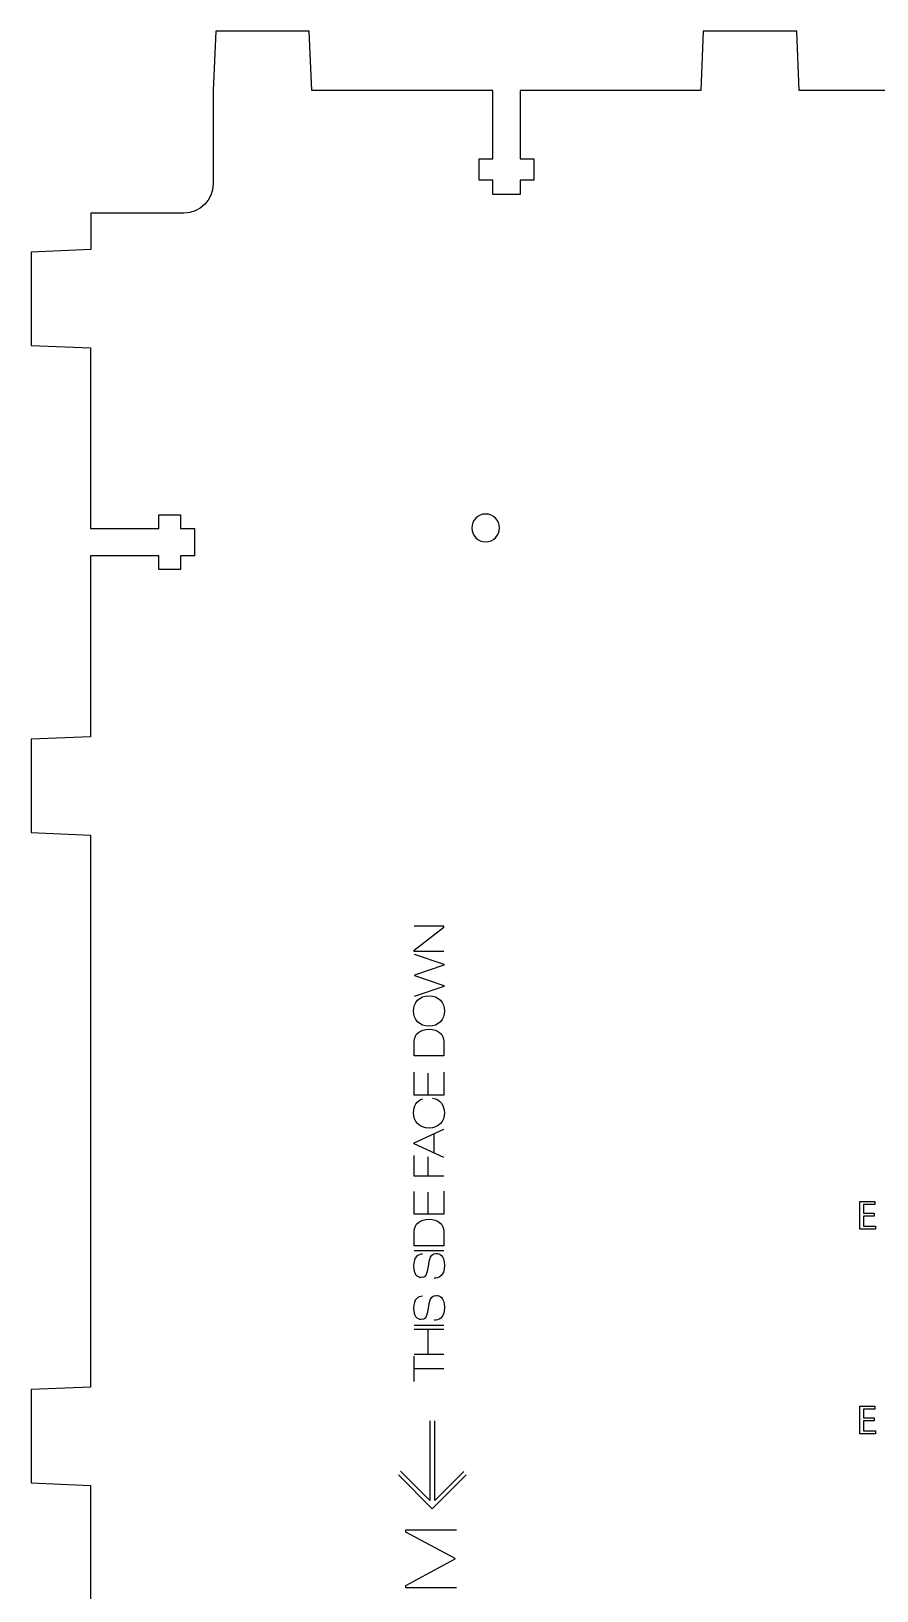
# Model space of a CAD drawing. Header units: millimetres. Extents: x -1200 to 608, y -610 to 472.
# Drawn here: x 216.7 to 303.4, y -191.7 to -31.5 of the extents above; entities that cross this region are included whole.
import ezdxf

# ---------------------------------------------------------------- set-up
doc = ezdxf.new("R2010")
doc.units = ezdxf.units.MM
doc.layers.add('CUTS', color=1, linetype='Continuous', true_color=0xff0000)
doc.layers.add('TEXT', color=5, linetype='Continuous', true_color=0x0000ff)

msp = doc.modelspace()

# ---------------------------------------------------------------- linework, layer by layer
at = {"layer": 'CUTS', "color": 1, "true_color": 0xff0000}
for points in [[(361.47, -37.63), (295.48, -37.63), (295.23, -31.54), (285.63, -31.54), (285.38, -37.63), (266.86, -37.63), (266.86, -44.65), (268.26, -44.65), (268.26, -46.85), (266.86, -46.85), (266.86, -48.29), (264.06, -48.29), (264.06, -46.85), (262.66, -46.85), (262.66, -44.65), (264.06, -44.65), (264.06, -37.63), (245.46, -37.63), (245.21, -31.54), (235.61, -31.54), (235.36, -37.63), (235.35, -37.63), (235.35, -47.21)], [(232.35, -50.21), (222.79, -50.21), (222.79, -50.48), (222.79, -53.96), (216.68, -54.21), (216.68, -63.81), (222.77, -64.06), (222.77, -82.59), (229.79, -82.59), (229.79, -81.19), (231.99, -81.19), (231.99, -82.59), (233.43, -82.59), (233.43, -85.39), (231.99, -85.39), (231.99, -86.79), (229.79, -86.79), (229.79, -85.39), (222.77, -85.39), (222.77, -103.97), (216.68, -104.22), (216.68, -113.82), (222.77, -114.07), (222.77, -170.74), (216.68, -170.99), (216.68, -180.59), (222.77, -180.84), (222.77, -199.37)]]:
    msp.add_lwpolyline(points, dxfattribs=at)
for points in [[(235.35, -47.21), (235.35, -48.87), (234.01, -50.21), (232.35, -50.21)], [(263.31, -81.11), (262.53, -81.11), (261.89, -81.75), (261.89, -82.54)], [(264.74, -82.54), (264.74, -81.75), (264.1, -81.11), (263.31, -81.11)], [(261.89, -82.54), (261.89, -83.32), (262.53, -83.96), (263.31, -83.96)], [(263.31, -83.96), (264.1, -83.96), (264.74, -83.32), (264.74, -82.54)]]:
    msp.add_open_spline(points, degree=3, dxfattribs=at)
at = {"layer": 'TEXT', "color": 5, "true_color": 0x0000ff}
for points in [[(259.01, -126.01), (255.99, -126.01), (255.99, -125.9), (259.01, -123.52), (259.01, -123.43), (255.99, -123.43)], [(255.99, -126.31), (259.01, -127.32), (259.01, -127.43), (256.01, -128.47), (256.01, -128.48), (259.01, -129.51), (259.01, -129.62), (255.99, -130.63)], [(255.99, -136.75), (255.99, -135.27)], [(259.01, -135.27), (259.01, -136.75), (255.99, -136.75), (255.99, -136.75)], [(259.01, -138.4), (259.01, -140.78), (255.99, -140.78), (255.99, -138.42)], [(257.4, -140.78), (257.4, -138.52)], [(259.01, -147.17), (255.99, -145.78), (255.99, -145.67), (259.01, -144.28)], [(258.01, -144.74), (258.01, -146.71)], [(259.01, -149.08), (255.99, -149.08), (255.99, -146.96)], [(257.4, -149.08), (257.4, -147.09)], [(259.01, -150.62), (259.01, -153), (255.99, -153), (255.99, -150.65)], [(257.4, -153), (257.4, -150.75)], [(303.19, -153.21), (302.08, -153.21), (302.08, -154.24), (303.32, -154.24), (303.32, -154.54), (301.71, -154.54), (301.71, -151.69), (303.25, -151.69), (303.25, -152), (302.08, -152), (302.08, -152.9), (303.19, -152.9), (303.19, -153.21), (303.19, -153.21)], [(255.99, -156.25), (255.99, -154.78)], [(259.01, -154.78), (259.01, -156.25), (255.99, -156.25), (255.99, -156.25)], [(255.99, -156.71), (259.01, -156.71)], [(257.39, -158.71), (257.56, -157.71)], [(257.39, -163.03), (257.56, -162.03)], [(255.99, -164.38), (259.01, -164.38)], [(255.99, -164.81), (259.01, -164.81)], [(257.4, -167.4), (257.4, -164.81)], [(259.01, -167.4), (255.99, -167.4)], [(255.99, -170.17), (255.99, -167.57)], [(259.01, -168.86), (255.99, -168.86)], [(303.19, -174.21), (302.08, -174.21), (302.08, -175.24), (303.32, -175.24), (303.32, -175.54), (301.71, -175.54), (301.71, -172.69), (303.25, -172.69), (303.25, -173), (302.08, -173), (302.08, -173.9), (303.19, -173.9), (303.19, -174.21), (303.19, -174.21)], [(257.58, -174.22), (257.58, -182.39), (254.58, -179.39)], [(261.07, -179.4), (258.09, -182.39), (258.09, -174.22)], [(261.31, -179.77), (257.83, -183.25), (254.36, -179.77)], [(260.32, -191.35), (255.11, -191.35), (255.11, -191.11), (260.18, -188.37), (260.18, -188.36), (255.11, -185.64), (255.11, -185.39), (260.32, -185.39)]]:
    msp.add_lwpolyline(points, dxfattribs=at)
for points in [[(255.92, -132.13), (255.92, -131.27), (256.5, -130.57), (257.5, -130.57)], [(257.5, -130.57), (258.5, -130.57), (259.08, -131.27), (259.08, -132.13)], [(257.5, -133.7), (256.5, -133.7), (255.92, -133), (255.92, -132.13)], [(259.08, -132.13), (259.08, -133), (258.5, -133.7), (257.5, -133.7)], [(255.99, -135.27), (255.99, -134.44), (256.6, -134.01), (257.5, -134.01)], [(257.5, -134.01), (258.4, -134.01), (259.01, -134.44), (259.01, -135.27)], [(255.92, -142.59), (255.92, -141.88), (256.22, -141.31), (256.87, -141.15)], [(257.87, -141.08), (258.67, -141.17), (259.08, -141.89), (259.08, -142.59)], [(257.5, -144.16), (256.5, -144.16), (255.92, -143.45), (255.92, -142.59)], [(259.08, -142.59), (259.08, -143.45), (258.5, -144.16), (257.5, -144.16)], [(255.99, -154.78), (255.99, -153.94), (256.6, -153.52), (257.5, -153.52)], [(257.5, -153.52), (258.4, -153.52), (259.01, -153.94), (259.01, -154.78)], [(256.84, -157.09), (256.37, -157.12), (255.92, -157.33), (255.92, -158.34)], [(255.92, -158.34), (255.92, -159.1), (256.21, -159.46), (256.7, -159.46)], [(257.56, -157.71), (257.66, -157.24), (257.86, -157.02), (258.23, -157.02)], [(259.08, -158.22), (259.08, -159.42), (258.45, -159.55), (258.02, -159.56)], [(258.23, -157.02), (258.57, -157.02), (259.08, -157.18), (259.08, -158.22)], [(256.7, -159.46), (257.11, -159.46), (257.28, -159.21), (257.39, -158.71)], [(256.84, -161.42), (256.37, -161.45), (255.92, -161.65), (255.92, -162.66)], [(257.56, -162.03), (257.66, -161.57), (257.86, -161.34), (258.23, -161.34)], [(258.23, -161.34), (258.57, -161.34), (259.08, -161.5), (259.08, -162.54)], [(255.92, -162.66), (255.92, -163.43), (256.21, -163.78), (256.7, -163.78)], [(256.7, -163.78), (257.11, -163.78), (257.28, -163.53), (257.39, -163.03)], [(259.08, -162.54), (259.08, -163.74), (258.45, -163.88), (258.02, -163.88)]]:
    msp.add_open_spline(points, degree=3, dxfattribs=at)

doc.saveas('drawing.dxf')
